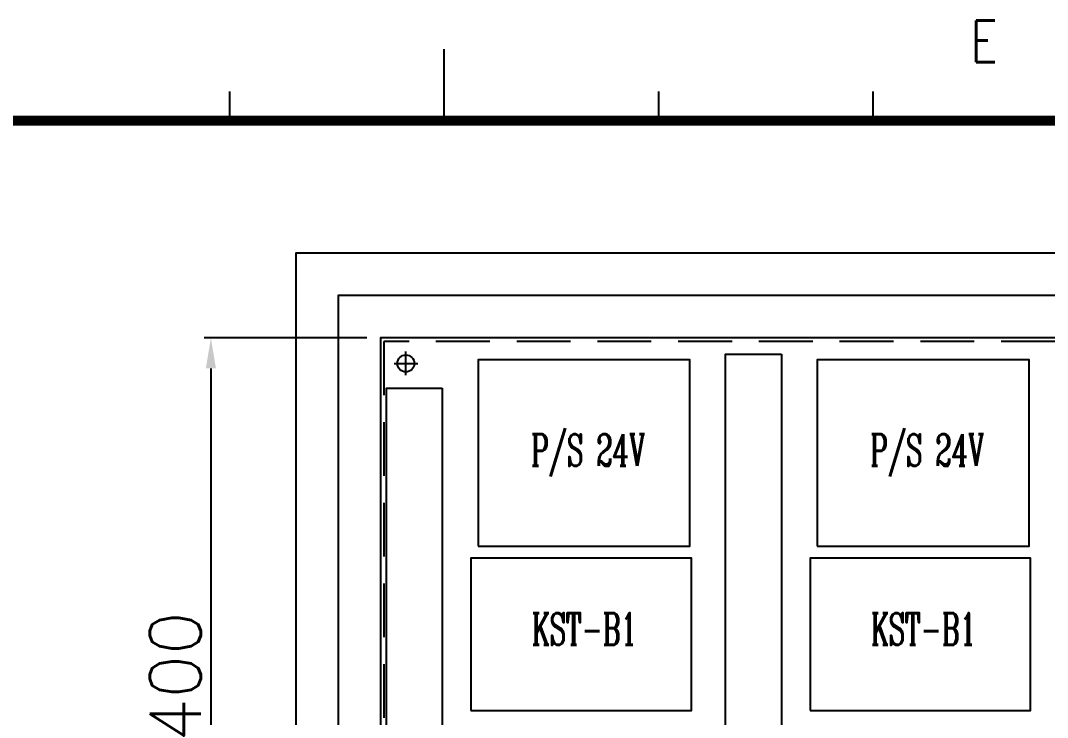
# Model space of a CAD drawing. Extents: x -276 to 10601, y -180 to 3883.
# Drawn here: x 2280 to 2886, y 3008 to 3419 of the extents above; entities that cross this region are included whole.
import ezdxf
from ezdxf.enums import TextEntityAlignment as Align

# ---------------------------------------------------------------- set-up
doc = ezdxf.new("R2010")
doc.units = 0
doc.header["$LTSCALE"] = 10
doc.header["$MEASUREMENT"] = 0
doc.linetypes.add('CONTINOUS', pattern=[0])
doc.linetypes.add('HIDDEN', pattern=[9.525, 6.35, -3.175])
doc.layers.get('0').update_dxf_attribs({"linetype": 'CONTINUOUS'})
doc.layers.get('Defpoints').update_dxf_attribs({"linetype": 'CONTINUOUS'})
for name, color, linetype in [('TEXT', 2, 'CONTINUOUS'), ('中心孔', 82, 'CONTINUOUS'), ('底板開孔', 33, 'CONTINUOUS')]:
    doc.layers.add(name, color=color, linetype=linetype)
doc.styles.add('CHINA', font='ROMANC.SHX', dxfattribs={"width": 0.8, "bigfont": 'stsl.shx'})
doc.styles.add('STSL', font='simplex', dxfattribs={"bigfont": 'STSL.SHX'})
doc.dimstyles.get("Standard").update_dxf_attribs({"dimtxt": 0.18, "dimasz": 0.18, "dimexe": 0.18, "dimexo": 0.0625, "dimgap": 0.09, "dimtad": 0, "dimtih": 1, "dimtoh": 1, "dimdec": 0, "dimzin": 0, "dimdsep": 46, "dimtxsty": 'Standard', "dimcen": 0.09, "dimadec": 1, "dimazin": 0, "dimtfac": 1, "dimtdec": 0, "dimtofl": 0, "dimtmove": 0, "dimatfit": 3, "dimfxl": 0, "dimtolj": 1, "dimtzin": 0, "dimarcsym": 0})

# ---------------------------------------------------------------- blocks, each defined once
blk = doc.blocks.new('A$C34ED37F0')
at = {"color": 8}
for p, q in [((1870.9, 2360), (1870.9, 2388.16)), ((1786.55, 2360), (1786.55, 2371.49)), ((1955.24, 2360), (1955.24, 2371.49)), ((2039.59, 2360), (2039.59, 2371.49))]:
    blk.add_line(p, q, dxfattribs=at)
at = {"color": 8, "const_width": 4}
blk.add_lwpolyline([(184, 120), (3280, 120), (3280, 2360), (184, 2360)], close=True, dxfattribs=at)
at = {"color": 8, "style": 'STSL', "width": 0.80936}
blk.add_text('E', height=16.41, dxfattribs=at).set_placement((2077.81, 2383.01))
blk = doc.blocks.new('A-螺絲孔-0J')
at = {"layer": '中心孔', "linetype": 'CONTINOUS', "ltscale": 10}
for p, q in [((0, 7), (0, -7)), ((-7, 0), (7, 0))]:
    blk.add_line(p, q, dxfattribs=at)
at = {"layer": '底板開孔', "linetype": 'CONTINOUS', "ltscale": 10}
blk.add_circle((0, 0), 5, dxfattribs=at)
blk = doc.blocks.new('*D65')
at = {"color": 3, "lineweight": -2, "ltscale": 0.5, "transparency": 16777216}
for p, q in [((2484.73, 3231.7), (2388.72, 3231.7)), ((2392.72, 3213.7), (2392.72, 2849.7)), ((2484.73, 2831.7), (2388.72, 2831.7))]:
    blk.add_line(p, q, dxfattribs=at)
at = {"color": 3, "ltscale": 0.5, "transparency": 16777216}
for points in [[(2389.72, 3213.7), (2395.72, 3213.7), (2392.72, 3231.7)], [(2389.72, 2849.7), (2395.72, 2849.7), (2392.72, 2831.7)]]:
    blk.add_solid(points, dxfattribs=at)
at = {"layer": 'Defpoints', "color": 0, "ltscale": 0.5, "transparency": 16777216}
for p in [(2492.73, 3231.7), (2392.72, 2831.7), (2492.73, 2831.7)]:
    blk.add_point(p, dxfattribs=at)
at = {"color": 3, "ltscale": 0.5, "transparency": 16777216, "insert": (2371.72, 3031.7), "char_height": 30, "attachment_point": 5, "rotation": 90, "style": 'STSL'}
blk.add_mtext('\\A1;400', dxfattribs=at)
blk = doc.blocks.new('A$C77C6480A')
at = {"ltscale": 0.5}
blk.add_lwpolyline([(0, 0), (130, 0), (130, 90), (0, 90)], close=True, dxfattribs=at)
at = {"layer": 'TEXT', "style": 'CHINA', "width": 0.6}
blk.add_text('KST-B1', height=18.728, dxfattribs=at).set_placement((66.86, 38.73), align=Align.CENTER)
blk = doc.blocks.new('A$C4AA26FD3')
at = {"ltscale": 0.5}
blk.add_lwpolyline([(0, 0), (125, 0), (125, 110), (0, 110)], close=True, dxfattribs=at)
at = {"layer": 'TEXT', "style": 'CHINA', "width": 0.6}
blk.add_text('P/S 24V', height=18.728, dxfattribs=at).set_placement((64.95, 47.39), align=Align.CENTER)

msp = doc.modelspace()

# ---------------------------------------------------------------- linework, layer by layer
at = {"color": 2, "ltscale": 0.5}
for points in [[(2442.73, 2781.7), (3942.73, 2781.7), (3942.73, 3281.7), (2442.73, 3281.7)], [(2467.73, 2806.7), (3917.73, 2806.7), (3917.73, 3256.7), (2467.73, 3256.7)]]:
    msp.add_lwpolyline(points, close=True, dxfattribs=at)
at = {"ltscale": 0.5}
msp.add_lwpolyline([(3892.73, 2831.7), (3892.73, 3231.7), (2492.73, 3231.7), (2492.73, 2831.7)], close=True, dxfattribs=at)
at = {"color": 5, "linetype": 'HIDDEN', "ltscale": 0.5}
msp.add_lwpolyline([(3890.73, 2833.7), (3890.73, 3229.7), (2494.73, 3229.7), (2494.73, 2833.7)], close=True, dxfattribs=at)
at = {"color": 4, "ltscale": 0.5}
for points in [[(2729.23, 3222.04), (2729.23, 2875.02), (2696.23, 2875.02), (2696.23, 3222.04)], [(2529.23, 3202.11), (2529.23, 2871.52), (2496.23, 2871.52), (2496.23, 3202.11)]]:
    msp.add_lwpolyline(points, close=True, dxfattribs=at)

# ---------------------------------------------------------------- block references
at = {"ltscale": 0.5, "xscale": 1.5, "yscale": 1.5, "zscale": 1.5}
msp.add_blockref('A$C34ED37F0', (-276, -180), dxfattribs=at)
at = {"ltscale": 0.5, "rotation": 90}
msp.add_blockref('A-螺絲孔-0J', (2507.73, 3216.7), dxfattribs=at)
at = {"ltscale": 0.5}
for name, p in [('A$C4AA26FD3', (2550.31, 3108.73)), ('A$C4AA26FD3', (2750.31, 3108.73)), ('A$C77C6480A', (2546.13, 3011.78)), ('A$C77C6480A', (2746.13, 3011.78))]:
    msp.add_blockref(name, p, dxfattribs=at)

# ---------------------------------------------------------------- dimensions: what is measured, and where the dimension line sits
dim = msp.add_linear_dim(base=(2392.72, 2831.7), p1=(2492.73, 3231.7), p2=(2492.73, 2831.7), angle=90, dimstyle='Standard', override={"dimscale": 2, "dimtxt": 15, "dimasz": 9, "dimexe": 2, "dimexo": 4, "dimgap": 3, "dimtad": 1, "dimtih": 0, "dimtoh": 0, "dimdec": 1, "dimzin": 8, "dimtxsty": 'STSL', "dimcen": 0, "dimclrd": 3, "dimclre": 3, "dimclrt": 3, "dimtdec": 1, "dimtix": 1, "dimfxl": 1.5}, dxfattribs=at)
dim.commit()
dim.dimension.update_dxf_attribs({"geometry": '*D65', "text_midpoint": (2371.72, 3031.7)})

doc.saveas('drawing.dxf')
